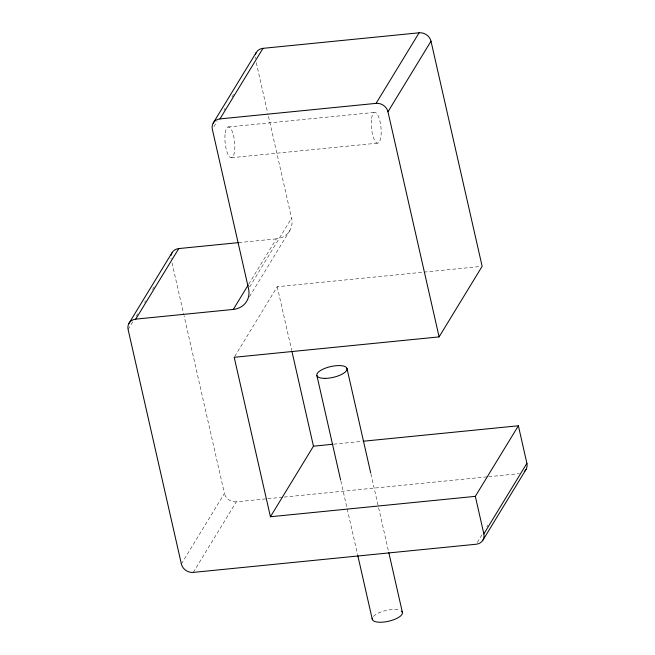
<?xml version="1.0" encoding="UTF-8"?>
<svg xmlns="http://www.w3.org/2000/svg" width="655" height="655" viewBox="0 0 655 655"><rect width="100%" height="100%" fill="white"/><g stroke="black" fill="none" stroke-linecap="round" stroke-linejoin="round"><path stroke-width="0.49" stroke-dasharray="3.27 2.46" d="M249.506 296.658L289.919 230.413M213.923 126.652L217.108 121.421M224.018 110.097L225.083 108.353M231.985 97.03L233.581 94.418M128.102 329.49L132.883 321.654M136.076 316.422L137.665 313.81M144.575 302.487L145.639 300.743M152.541 289.42L154.138 286.808M248.712 284.164L276.344 238.862A20.608 18.168 31.4 0 0 291.598 218.156L267.821 113.511M249.62 286.98L291.598 218.156M234.736 356.426L277.237 286.726L480.115 266.528M181.378 563.988L224.419 493.428L184.063 315.8M193.266 572.396L236.308 501.836L266.839 498.791M477.298 542.479L482.08 534.644M486.861 526.8L487.926 525.056M228.202 126.98L374.562 112.406M231.534 157.699L377.894 143.126M238.731 242.604L276.344 238.862M333.755 444.172L362.158 441.339M267.862 498.692L283.124 497.17M284.147 497.071L487.721 476.799M488.736 476.701L519.268 473.655M370.943 473.95L378.402 506.798M378.631 507.797L388.579 551.592M256.269 62.684L267.592 112.513M340.862 481.032L357.597 554.695M277.237 286.726L291.729 350.515M172.044 262.917L183.834 314.809M373.391 616.412A15.458 5.535 -12.8 0 1 386.319 610.411A15.458 5.535 -12.8 0 1 400.369 610.419M171.143 258.93A10.3 9.08 31.4 0 1 170.988 258.078M236.308 501.836A10.3 9.08 31.4 0 1 224.419 493.428M255.368 58.696A10.3 9.08 31.4 0 1 255.139 56.977M225.058 134.488A15.458 4.749 84.3 0 0 231.199 157.724A15.458 4.749 84.3 0 0 233.344 134.799A15.458 4.749 84.3 0 0 225.058 134.488M371.418 119.914A15.458 4.749 84.3 0 0 377.558 143.15A15.458 4.749 84.3 0 0 379.703 120.225A15.458 4.749 84.3 0 0 371.418 119.914"/><path stroke-width="0.98" d="M256.203 52.564L213.17 123.132M518.375 425.783L526.898 463.306L483.857 533.874A10.3 9.08 31.4 0 1 476.234 544.223L193.266 572.396A10.3 9.08 31.4 0 1 181.378 563.988L128.102 329.49A10.3 9.08 31.4 0 1 135.732 319.141L233.303 309.422A20.608 18.168 31.4 0 0 248.556 288.724L212.326 129.264A10.3 9.08 31.4 0 1 219.957 118.915L262.991 48.347L419.11 32.799A10.3 9.08 31.4 0 1 430.998 41.208L482.145 266.323L439.104 336.891L234.203 357.294L270.425 516.754L475.333 496.351L518.375 425.783L363.173 441.241M171.978 252.797L128.945 323.365M135.732 319.141L178.766 248.573L238.731 242.604M233.303 309.422L248.179 285.031M219.957 118.915L376.076 103.367L419.11 32.799M439.104 336.891L387.965 111.776L430.998 41.208M270.425 516.754L313.467 446.186L291.958 351.506M483.022 539.998L526.055 469.43M313.467 446.186L332.74 444.27M475.333 496.351L483.857 533.874M346.97 368.438L370.714 472.959M388.808 552.591L402.375 612.319M316.889 375.52L340.633 480.041M357.827 555.694L372.294 619.401M401.703 611.262A15.458 5.535 -12.8 0 1 388.898 621.177A15.458 5.535 -12.8 0 1 372.31 618.181M171.045 255.401A10.3 9.08 31.4 0 1 178.766 248.573M526.898 463.306A10.3 9.08 31.4 0 1 524.262 471.592M376.076 103.367A10.3 9.08 31.4 0 1 387.965 111.776M255.475 54.283A10.3 9.08 31.4 0 1 262.991 48.347M324.79 378.369A15.458 5.535 -12.8 0 0 347.044 368.822A15.458 5.535 -12.8 0 0 323.955 368.732A15.458 5.535 -12.8 0 0 324.79 378.369"/></g></svg>
